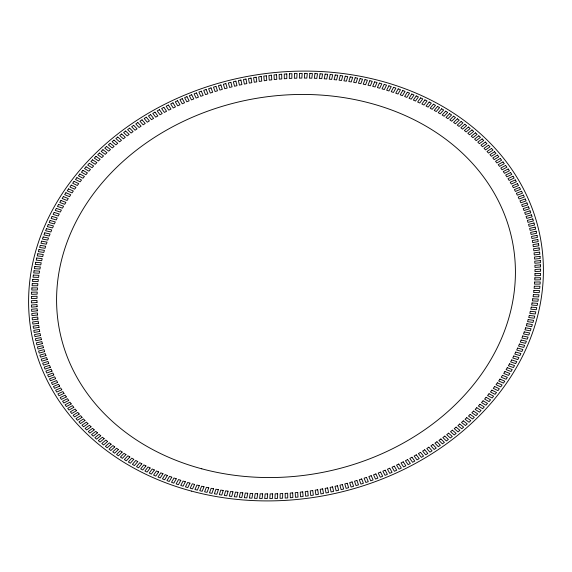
<?xml version="1.0" encoding="UTF-8"?>
<svg xmlns="http://www.w3.org/2000/svg" width="572" height="572" viewBox="0 0 572 572"><rect width="100%" height="100%" fill="white"/><g stroke="black" fill="none" stroke-linecap="round" stroke-linejoin="round"><path stroke-width="0.86" d="M285.192 493.407L285.178 498.069L287.737 497.905L287.702 493.25L285.192 493.407M286.822 73.931L286.808 78.593L284.298 78.75L284.263 74.095L286.822 73.931M282.69 493.543L282.611 498.205L280.051 498.319L280.18 493.657L282.69 493.543M289.389 73.795L289.31 78.457L291.82 78.343L291.949 73.681L289.389 73.795M31.467 296.46L31.417 298.598L37.016 298.327L37.058 296.232L31.467 296.46M534.984 273.673L534.942 275.768L540.533 275.54L540.583 273.402L534.984 273.673M277.677 493.743L277.484 498.412L274.925 498.491L275.168 493.815L277.677 493.743M294.516 73.588L294.323 78.257L296.832 78.185L297.075 73.509L294.516 73.588M31.639 292.185L31.539 294.323L37.13 294.144L37.23 292.049L31.639 292.185M534.87 277.856L534.77 279.951L540.361 279.815L540.461 277.677L534.87 277.856M272.665 493.865L272.365 498.541L269.805 498.569L270.163 493.901L272.665 493.865M299.635 73.459L299.335 78.135L301.837 78.099L302.195 73.43L299.635 73.459M31.91 287.902L31.76 290.047L37.352 289.954L37.495 287.866L31.91 287.902M534.648 282.046L534.505 284.134L540.09 284.098L540.24 281.953L534.648 282.046M267.66 493.908L267.246 498.577L264.693 498.562L265.158 493.893L267.66 493.908M304.754 73.423L304.34 78.092L306.842 78.107L307.307 73.438L304.754 73.423M32.289 283.626L32.089 285.764L37.666 285.771L37.866 283.676L32.289 283.626M534.334 286.229L534.134 288.324L539.711 288.374L539.911 286.236L534.334 286.229M262.662 493.858L262.14 498.527L259.588 498.477L260.167 493.8L262.662 493.858M309.86 73.473L309.338 78.142L311.833 78.2L312.412 73.523L309.86 73.473M32.768 279.343L32.518 281.481L38.088 281.581L38.338 279.493L32.768 279.343M533.912 290.419L533.662 292.507L539.232 292.657L539.482 290.519L533.912 290.419M257.679 493.729L257.042 498.398L254.497 498.298L255.183 493.629L257.679 493.729M314.957 73.602L314.321 78.271L316.817 78.371L317.503 73.702L314.957 73.602M33.355 275.068L33.047 277.205L38.61 277.399L38.903 275.311L33.355 275.068M533.39 294.601L533.097 296.689L538.645 296.932L538.953 294.794L533.39 294.601M252.702 493.514L251.952 498.176L249.413 498.033L250.214 493.371L252.702 493.514M320.048 73.824L319.298 78.486L321.786 78.629L322.587 73.967L320.048 73.824M34.041 270.792L33.684 272.93L39.232 273.216L39.575 271.128L34.041 270.792M532.768 298.784L532.425 300.872L537.959 301.208L538.316 299.07L532.768 298.784M247.74 493.214L246.875 497.869L244.344 497.683L245.259 493.028L247.74 493.214M325.125 74.131L324.26 78.786L326.741 78.972L327.656 74.317L325.125 74.131M34.828 266.531L34.42 268.661L39.947 269.04L40.347 266.952L34.828 266.531M532.053 302.96L531.653 305.048L537.172 305.469L537.58 303.339L532.053 302.96M242.793 492.828L241.82 497.476L239.296 497.247L240.326 492.606L242.793 492.828M330.18 74.524L329.207 79.172L331.674 79.394L332.704 74.753L330.18 74.524M35.714 262.269L35.257 264.4L40.769 264.872L41.22 262.791L35.714 262.269M531.231 307.128L530.78 309.209L536.286 309.731L536.743 307.6L531.231 307.128M237.859 492.363L236.779 496.996L234.27 496.732L235.407 492.099L237.859 492.363M335.221 75.004L334.141 79.637L336.593 79.901L337.73 75.268L335.221 75.004M36.708 258.022L36.2 260.146L41.692 260.71L42.185 258.637L36.708 258.022M530.308 311.29L529.815 313.363L535.292 313.978L535.8 311.854L530.308 311.29M232.954 491.813L231.76 496.439L229.258 496.124L230.502 491.505L232.954 491.813M340.24 75.561L339.046 80.187L341.498 80.495L342.742 75.876L340.24 75.561M37.802 253.782L37.244 255.898L42.707 256.563L43.258 254.49L37.802 253.782M529.293 315.437L528.742 317.51L534.198 318.218L534.756 316.101L529.293 315.437M228.064 491.176L226.762 495.788L224.274 495.431L225.625 490.826L228.064 491.176M345.238 76.212L343.936 80.824L346.375 81.174L347.726 76.569L345.238 76.212M38.996 249.556L38.381 251.666L43.829 252.424L44.423 250.357L38.996 249.556M528.171 319.576L527.577 321.643L533.004 322.444L533.619 320.334L528.171 319.576M223.194 490.461L221.786 495.052L219.312 494.651L220.778 490.068L223.194 490.461M350.214 76.948L348.806 81.539L351.222 81.932L352.688 77.349L350.214 76.948M40.283 245.345L39.625 247.447L45.045 248.298L45.688 246.239L40.283 245.345M526.955 323.702L526.312 325.761L531.717 326.655L532.375 324.553L526.955 323.702M218.361 489.661L216.838 494.237L214.371 493.793L215.951 489.224L218.361 489.661M355.162 77.763L353.639 82.339L356.049 82.776L357.629 78.207L355.162 77.763M41.677 241.155L40.969 243.25L46.353 244.187L47.047 242.142L41.677 241.155M525.647 327.813L524.953 329.858L530.323 330.845L531.03 328.75L525.647 327.813M213.549 488.774L211.919 493.329L209.466 492.849L211.154 488.302L213.549 488.774M360.081 78.671L358.451 83.226L360.846 83.698L362.534 79.15L360.081 78.671M43.172 236.98L42.414 239.06L47.769 240.097L48.506 238.059L43.172 236.98M524.231 331.903L523.494 333.941L528.828 335.02L529.586 332.94L524.231 331.903M208.766 487.809L207.028 492.342L204.597 491.82L206.385 487.294L208.766 487.809M364.972 79.658L363.234 84.191L365.615 84.706L367.403 80.18L364.972 79.658M44.759 232.825L43.951 234.899L49.271 236.022L50.064 233.991L44.759 232.825M522.729 335.978L521.936 338.009L527.241 339.175L528.049 337.101L522.729 335.978M204.011 486.765L202.173 491.276L199.757 490.704L201.651 486.207L204.011 486.765M369.827 80.724L367.989 85.235L370.349 85.793L372.243 81.296L369.827 80.724M46.446 228.693L45.596 230.752L50.879 231.967L51.716 229.951L46.446 228.693M521.121 340.033L520.284 342.049L525.554 343.307L526.404 341.248L521.121 340.033M199.292 485.635L197.347 490.118L194.945 489.51L196.947 485.042L199.292 485.635M374.653 81.882L372.708 86.365L375.053 86.958L377.055 82.49L374.653 81.882M48.234 224.582L47.333 226.634L52.574 227.935L53.461 225.926L48.234 224.582M519.426 344.065L518.539 346.074L523.766 347.418L524.667 345.366L519.426 344.065M194.609 484.427L192.557 488.881L190.176 488.231L192.285 483.79L194.609 484.427M379.443 83.119L377.391 87.573L379.715 88.21L381.824 83.769L379.443 83.119M50.114 220.492L49.163 222.529L54.369 223.931L55.298 221.936L50.114 220.492M517.631 348.069L516.702 350.064L521.886 351.508L522.837 349.471L517.631 348.069M189.968 483.133L187.809 487.566L185.45 486.872L187.659 482.461L189.968 483.133M384.191 84.434L382.032 88.867L384.341 89.539L386.55 85.128L384.191 84.434M52.095 216.43L51.094 218.461L56.256 219.941L57.236 217.961L52.095 216.43M515.744 352.059L514.764 354.039L519.905 355.57L520.906 353.539L515.744 352.059M185.357 481.76L183.097 486.164L180.759 485.435L183.069 481.045L185.357 481.76M388.903 85.836L386.643 90.24L388.931 90.955L391.241 86.565L388.903 85.836M54.168 212.405L53.117 214.414L58.237 215.987L59.259 214.021L54.168 212.405M513.763 356.013L512.741 357.979L517.832 359.595L518.883 357.586L513.763 356.013M180.795 480.316L178.428 484.677L176.112 483.912L178.528 479.558L180.795 480.316M393.572 87.323L391.205 91.684L393.472 92.442L395.888 88.088L393.572 87.323M56.335 208.401L55.241 210.396L60.31 212.062L61.383 210.11L56.335 208.401M511.69 359.938L510.617 361.89L515.665 363.599L516.759 361.604L511.69 359.938M176.269 478.785L173.802 483.118L171.507 482.303L174.024 477.992L176.269 478.785M398.198 88.882L395.731 93.215L397.976 94.008L400.493 89.697L398.198 88.882M58.594 204.433L57.45 206.413L62.477 208.165L63.592 206.227L58.594 204.433M509.523 363.835L508.408 365.773L513.406 367.567L514.55 365.587L509.523 363.835M171.793 477.177L169.226 481.474L166.952 480.623L169.569 476.347L171.793 477.177M402.774 90.526L400.207 94.823L402.431 95.653L405.047 91.377L402.774 90.526M60.947 200.493L59.76 202.459L64.729 204.297L65.887 202.374L60.947 200.493M507.271 367.703L506.113 369.626L511.053 371.507L512.24 369.541L507.271 367.703M167.36 475.496L164.693 479.751L162.441 478.864L165.158 474.624L167.36 475.496M407.307 92.249L404.64 96.504L406.842 97.376L409.559 93.136L407.307 92.249M63.385 196.596L62.155 198.541L67.074 200.465L68.282 198.563L63.385 196.596M504.926 371.535L503.717 373.437L508.615 375.404L509.845 373.459L504.926 371.535M162.97 473.73L160.21 477.956L157.986 477.027L160.796 472.822L162.97 473.73M411.79 94.044L409.03 98.27L411.204 99.178L414.014 94.973L411.79 94.044M65.923 192.728L64.643 194.659L69.505 196.668L70.756 194.78L65.923 192.728M502.495 375.332L501.244 377.22L506.077 379.272L507.357 377.341L502.495 375.332M158.637 471.9L155.777 476.076L153.582 475.103L156.492 470.949L158.637 471.9M416.223 95.924L413.363 100.1L415.508 101.051L418.418 96.897L416.223 95.924M68.54 188.903L67.217 190.812L72.029 192.9L73.323 191.034L68.54 188.903M499.971 379.1L498.677 380.966L503.46 383.097L504.783 381.188L499.971 379.1M154.354 469.984L151.394 474.116L149.228 473.115L152.231 468.997L154.354 469.984M420.606 97.883L417.646 102.016L419.769 103.003L422.772 98.885L420.606 97.883M71.25 185.113L69.884 187.001L74.639 189.175L75.976 187.33L71.25 185.113M497.361 382.825L496.024 384.67L500.75 386.887L502.116 384.999L497.361 382.825M150.129 467.996L147.075 472.086L144.93 471.042L148.034 466.974L150.129 467.996M424.924 99.914L421.871 104.004L423.966 105.026L427.069 100.958L424.924 99.914M74.053 181.367L72.644 183.233L77.327 185.492L78.707 183.662L74.053 181.367M494.673 386.508L493.293 388.338L497.947 390.633L499.356 388.767L494.673 386.508M145.953 465.937L142.807 469.977L140.691 468.897L143.887 464.879L145.953 465.937M429.193 102.023L426.047 106.063L428.113 107.121L431.309 103.103L429.193 102.023M76.934 177.663L75.483 179.508L80.109 181.846L81.531 180.044L76.934 177.663M491.891 390.154L490.469 391.956L495.066 394.337L496.517 392.492L491.891 390.154M141.835 463.806L138.596 467.796L136.515 466.68L139.797 462.712L141.835 463.806M433.404 104.204L430.165 108.194L432.203 109.288L435.485 105.32L433.404 104.204M79.901 174.002L78.407 175.826L82.969 178.242L84.434 176.462L79.901 174.002M489.031 393.758L487.566 395.538L492.099 397.998L493.593 396.174L489.031 393.758M137.773 461.597L134.441 465.544L132.389 464.385L135.764 460.467L137.773 461.597M437.559 106.456L434.227 110.403L436.236 111.533L439.611 107.615L437.559 106.456M82.954 170.385L81.417 172.186L85.914 174.689L87.416 172.923L82.954 170.385M486.086 397.311L484.584 399.077L489.046 401.615L490.583 399.814L486.086 397.311M133.776 459.323L130.352 463.213L128.335 462.026L131.796 458.158L133.776 459.323M441.648 108.787L438.223 112.677L440.204 113.842L443.665 109.974L441.648 108.787M86.086 166.817L84.513 168.59L88.939 171.171L90.483 169.434L86.086 166.817M483.061 400.829L481.517 402.566L485.914 405.183L487.487 403.41L483.061 400.829M129.837 456.971L126.326 460.817L124.338 459.588L127.892 455.77L129.837 456.971M445.674 111.182L442.163 115.029L444.108 116.23L447.661 112.412L445.674 111.182M89.303 163.292L87.688 165.051L92.042 167.703L93.629 165.994L89.303 163.292M479.958 404.297L478.371 406.006L482.697 408.708L484.312 406.949L479.958 404.297M125.962 454.554L122.365 458.344L120.413 457.078L124.052 453.324L125.962 454.554M449.635 113.656L446.038 117.446L447.947 118.676L451.587 114.922L449.635 113.656M92.6 159.824L90.941 161.554L95.231 164.286L96.847 162.598L92.6 159.824M476.769 407.714L475.153 409.402L479.4 412.176L481.059 410.446L476.769 407.714M122.158 452.073L118.475 455.805L116.552 454.504L120.277 450.8L122.158 452.073M453.524 116.195L449.842 119.927L451.723 121.2L455.448 117.496L453.524 116.195M95.974 156.406L94.28 158.108L98.491 160.918L100.15 159.252L95.974 156.406M473.509 411.082L471.85 412.748L476.026 415.594L477.72 413.892L473.509 411.082M118.411 449.521L114.643 453.196L112.763 451.866L116.566 448.219L118.411 449.521M457.357 118.804L453.589 122.48L455.434 123.781L459.237 120.134L457.357 118.804M99.421 153.039L97.69 154.712L101.83 157.6L103.525 155.963L99.421 153.039M470.17 414.4L468.475 416.037L472.579 418.961L474.31 417.288L470.17 414.4M114.736 446.896L110.889 450.514L109.037 449.149L112.927 445.567L114.736 446.896M461.111 121.486L457.264 125.104L459.073 126.433L462.962 122.851L461.111 121.486M102.953 149.721L101.18 151.373L105.241 154.333L106.971 152.717L102.953 149.721M466.759 417.667L465.029 419.283L469.047 422.279L470.82 420.627L466.759 417.667M111.132 444.215L107.2 447.769L105.384 446.374L109.359 442.85L111.132 444.215M464.8 124.231L460.868 127.785L462.641 129.15L466.616 125.625L464.8 124.231M106.549 146.468L104.74 148.091L108.723 151.122L110.496 149.535L106.549 146.468M463.277 420.878L461.504 422.465L465.451 425.532L467.26 423.909L463.277 420.878M107.6 441.47L103.589 444.959L101.809 443.529L105.856 440.068L107.6 441.47M468.411 127.041L464.4 130.53L466.144 131.932L470.191 128.471L468.411 127.041M110.224 143.265L108.38 144.859L112.284 147.962L114.085 146.403L110.224 143.265M459.716 424.038L457.915 425.597L461.776 428.735L463.62 427.141L459.716 424.038M104.14 438.652L100.05 442.084L98.305 440.626L102.431 437.23L104.14 438.652M471.95 129.915L467.86 133.347L469.569 134.77L473.695 131.374L471.95 129.915M113.971 140.119L112.091 141.684L115.909 144.859L117.753 143.329L113.971 140.119M456.091 427.141L454.247 428.671L458.029 431.881L459.909 430.316L456.091 427.141M100.751 435.785L96.582 439.146L94.88 437.659L99.085 434.327L100.751 435.785M475.418 132.854L471.249 136.215L472.915 137.673L477.119 134.341L475.418 132.854M117.782 137.037L115.866 138.574L119.605 141.813L121.478 140.312L117.782 137.037M452.395 430.187L450.522 431.688L454.218 434.963L456.134 433.426L452.395 430.187M97.433 432.847L93.2 436.15L91.534 434.627L95.81 431.359L97.433 432.847M478.8 135.85L474.567 139.153L476.19 140.64L480.466 137.373L478.8 135.85M121.664 134.012L119.72 135.521L123.373 138.824L125.275 137.351L121.664 134.012M448.627 433.176L446.725 434.648L450.336 437.988L452.28 436.479L448.627 433.176M94.201 429.858L89.89 433.09L88.267 431.538L92.607 428.335L94.201 429.858M482.11 138.91L477.799 142.142L479.393 143.665L483.733 140.462L482.11 138.91M125.618 131.052L123.631 132.525L127.198 135.9L129.143 134.456L125.618 131.052M444.801 436.1L442.857 437.544L446.382 440.948L448.369 439.475L444.801 436.1M91.041 426.805L86.658 429.965L85.071 428.385L89.489 425.253L91.041 426.805M485.342 142.035L480.959 145.195L482.511 146.747L486.929 143.615L485.342 142.035M129.63 128.149L127.613 129.594L131.095 133.033L133.069 131.624L129.63 128.149M440.905 438.967L438.931 440.376L442.37 443.851L444.387 442.406L440.905 438.967M87.959 423.695L83.512 426.791L81.968 425.175L86.451 422.122L87.959 423.695M488.488 145.209L484.041 148.305L485.549 149.878L490.032 146.825L488.488 145.209M133.705 125.318L131.66 126.727L135.056 130.23L137.058 128.85L133.705 125.318M436.944 441.77L434.942 443.15L438.295 446.682L440.34 445.273L436.944 441.77M84.963 420.527L80.445 423.552L78.943 421.914L83.491 418.926L84.963 420.527M491.555 148.448L487.037 151.473L488.509 153.074L493.057 150.086L491.555 148.448M137.845 122.551L135.771 123.924L139.075 127.484L141.105 126.14L137.845 122.551M432.925 444.516L430.895 445.86L434.155 449.449L436.229 448.076L432.925 444.516M82.039 417.31L77.456 420.263L75.997 418.597L80.616 415.68L82.039 417.31M494.544 151.737L489.961 154.69L491.384 156.32L496.003 153.403L494.544 151.737M142.049 119.841L139.94 121.185L143.15 124.81L145.209 123.495L142.049 119.841M428.85 447.19L426.791 448.505L429.951 452.159L432.06 450.815L428.85 447.19M79.208 414.035L74.56 416.916L73.144 415.222L77.821 412.383L79.208 414.035M497.44 155.083L492.792 157.965L494.179 159.617L498.856 156.778L497.44 155.083M146.303 117.21L144.165 118.518L147.283 122.201L149.378 120.914L146.303 117.21M424.717 449.799L422.622 451.086L425.697 454.79L427.835 453.482L424.717 449.799M76.455 410.71L71.75 413.513L70.37 411.797L75.111 409.03L76.455 410.71M500.25 158.487L495.545 161.29L496.889 162.97L501.63 160.203L500.25 158.487M150.622 114.636L148.455 115.916L151.48 119.655L153.596 118.404L150.622 114.636M420.52 452.345L418.404 453.596L421.378 457.364L423.545 456.084L420.52 452.345M73.788 407.336L69.019 410.067L67.689 408.322L72.487 405.634L73.788 407.336M502.981 161.933L498.212 164.665L499.513 166.366L504.311 163.678L502.981 161.933M154.991 112.141L152.795 113.385L155.727 117.174L157.872 115.959L154.991 112.141M416.273 454.826L414.128 456.041L417.009 459.859L419.204 458.615L416.273 454.826M71.207 403.918L66.381 406.563L65.094 404.797L69.948 402.188L71.207 403.918M505.619 165.437L500.793 168.082L502.052 169.812L506.906 167.203L505.619 165.437M159.409 109.71L157.193 110.918L160.024 114.765L162.191 113.585L159.409 109.71M411.976 457.235L409.809 458.415L412.591 462.29L414.807 461.082L411.976 457.235M68.719 400.443L63.835 403.017L62.591 401.222L67.503 398.691L68.719 400.443M508.165 168.983L503.281 171.557L504.497 173.309L509.409 170.778L508.165 168.983M163.885 107.357L161.64 108.523L164.379 112.427L166.566 111.283L163.885 107.357M407.622 459.573L405.434 460.717L408.115 464.643L410.36 463.477L407.622 459.573M66.309 396.925L61.376 399.413L60.182 397.597L65.144 395.145L66.309 396.925M510.624 172.587L505.691 175.075L506.856 176.855L511.818 174.403L510.624 172.587M168.411 105.069L166.145 106.206L168.776 110.16L170.992 109.052L168.411 105.069M403.224 461.84L401.008 462.948L403.589 466.931L405.855 465.794L403.224 461.84M63.992 393.357L59.009 395.774L57.858 393.936L62.87 391.563L63.992 393.357M512.991 176.226L508.007 178.643L509.13 180.437L514.142 178.064L512.991 176.226M172.98 102.86L170.692 103.961L173.223 107.958L175.461 106.885L172.98 102.86M398.777 464.042L396.539 465.115L399.02 469.14L401.308 468.039L398.777 464.042M61.769 389.754L56.728 392.085L55.627 390.226L60.689 387.938L61.769 389.754M515.272 179.915L510.231 182.246L511.311 184.062L516.373 181.774L515.272 179.915M177.599 100.722L175.282 101.787L177.713 105.834L179.98 104.798L177.599 100.722M394.287 466.166L392.02 467.202L394.401 471.278L396.718 470.213L394.287 466.166M59.631 386.107L54.547 388.352L53.489 386.472L58.601 384.262L59.631 386.107M517.453 183.648L512.369 185.893L513.399 187.738L518.511 185.528L517.453 183.648M182.261 98.663L179.923 99.685L182.254 103.782L184.542 102.781L182.261 98.663M389.747 468.218L387.458 469.219L389.739 473.337L392.077 472.315L389.747 468.218M57.593 382.418L52.46 384.584L51.451 382.682L56.607 380.559L57.593 382.418M519.54 187.416L514.407 189.582L515.393 191.441L520.549 189.318L519.54 187.416M186.958 96.682L184.606 97.662L186.837 101.802L189.139 100.844L186.958 96.682M385.163 470.198L382.861 471.156L385.042 475.318L387.394 474.338L385.163 470.198M55.641 378.685L50.465 380.766L49.499 378.85L54.697 376.805L55.641 378.685M521.535 191.234L516.359 193.315L517.303 195.195L522.501 193.15L521.535 191.234M191.706 94.773L189.325 95.717L191.456 99.9L193.779 98.97L191.706 94.773M380.544 472.1L378.221 473.03L380.294 477.227L382.675 476.283L380.544 472.1M53.782 374.917L48.563 376.919L47.648 374.982L52.889 373.023L53.782 374.917M523.437 195.081L518.218 197.083L519.111 198.977L524.352 197.018L523.437 195.081M196.489 92.943L194.094 93.844L196.11 98.069L198.455 97.183L196.489 92.943M375.89 473.931L373.545 474.817L375.511 479.057L377.906 478.156L375.89 473.931M52.016 371.121L46.761 373.03L45.896 371.071L51.173 369.205L52.016 371.121M525.239 198.97L519.984 200.879L520.827 202.795L526.104 200.929L525.239 198.97M201.301 91.184L198.892 92.056L200.808 96.318L203.167 95.467L201.301 91.184M371.192 475.682L368.833 476.533L370.699 480.816L373.108 479.944L371.192 475.682M50.35 367.281L45.059 369.104L44.237 367.131L49.557 365.351L50.35 367.281M526.941 202.896L521.65 204.719L522.443 206.649L527.763 204.869L526.941 202.896M206.156 89.511L203.725 90.34L205.534 94.637L207.908 93.829L206.156 89.511M366.466 477.363L364.092 478.171L365.844 482.489L368.275 481.66L366.466 477.363M48.777 363.413L43.451 365.15L42.678 363.163L48.027 361.461L48.777 363.413M528.549 206.85L523.223 208.587L523.973 210.539L529.322 208.837L528.549 206.85M211.039 87.916L208.594 88.71L210.296 93.043L212.691 92.271L211.039 87.916M361.704 478.957L359.309 479.729L360.961 484.084L363.406 483.29L361.704 478.957M47.304 359.509L41.942 361.161L41.22 359.152L46.604 357.55L47.304 359.509M530.058 210.839L524.696 212.491L525.396 214.45L530.78 212.848L530.058 210.839M215.959 86.408L213.492 87.151L215.086 91.52L217.496 90.791L215.959 86.408M356.914 480.48L354.504 481.209L356.041 485.592L358.508 484.849L356.914 480.48M45.924 355.577L40.526 357.142L39.861 355.119L45.267 353.603L45.924 355.577M531.474 214.857L526.076 216.423L526.733 218.397L532.139 216.881L531.474 214.857M220.899 84.971L218.425 85.678L219.913 90.083L222.329 89.389L220.899 84.971M352.087 481.917L349.671 482.611L351.101 487.029L353.575 486.322L352.087 481.917M44.645 351.616L39.218 353.096L38.596 351.058L44.037 349.628L44.645 351.616M532.782 218.904L527.355 220.384L527.963 222.372L533.404 220.942L532.782 218.904M225.868 83.619L223.38 84.284L224.76 88.724L227.191 88.074L225.868 83.619M347.24 483.276L344.809 483.926L346.132 488.381L348.62 487.716L347.24 483.276M43.458 347.633L38.009 349.02L37.437 346.968L42.9 345.631L43.458 347.633M533.991 222.98L528.542 224.367L529.1 226.369L534.563 225.032L533.991 222.98M230.866 82.354L228.364 82.976L229.629 87.437L232.075 86.83L230.866 82.354M342.371 484.563L339.925 485.17L341.134 489.646L343.636 489.024L342.371 484.563M42.371 343.622L36.894 344.916L36.379 342.857L41.863 341.606L42.371 343.622M535.106 227.084L529.629 228.378L530.137 230.394L535.621 229.143L535.106 227.084M235.878 81.167L233.369 81.753L234.527 86.236L236.98 85.671L235.878 81.167M337.473 485.764L335.02 486.329L336.122 490.833L338.631 490.247L337.473 485.764M41.384 339.589L35.886 340.79L35.421 338.724L40.927 337.559L41.384 339.589M536.114 231.21L530.616 232.411L531.073 234.441L536.579 233.276L536.114 231.21M240.919 80.066L238.395 80.602L239.439 85.121L241.906 84.592L240.919 80.066M332.561 486.879L330.094 487.408L331.081 491.934L333.605 491.398L332.561 486.879M40.498 335.528L34.978 336.643L34.563 334.563L40.09 333.497L40.498 335.528M537.022 235.357L531.502 236.472L531.91 238.503L537.437 237.437L537.022 235.357M245.974 79.043L243.443 79.544L244.38 84.084L246.854 83.591L245.974 79.043M327.62 487.916L325.146 488.409L326.026 492.957L328.557 492.456L327.62 487.916M39.704 331.453L34.17 332.475L33.805 330.387L39.354 329.408L39.704 331.453M537.83 239.525L532.296 240.547L532.646 242.592L538.195 241.613L537.83 239.525M251.044 78.107L248.505 78.564L249.328 83.126L251.809 82.675L251.044 78.107M322.672 488.874L320.191 489.325L320.956 493.893L323.495 493.436L322.672 488.874M39.018 327.363L33.469 328.292L33.155 326.19L38.71 325.311L39.018 327.363M538.531 243.708L532.982 244.637L533.29 246.689L538.845 245.81L538.531 243.708M256.127 77.256L253.582 77.67L254.297 82.246L256.785 81.846L256.127 77.256M317.703 489.754L315.215 490.154L315.873 494.744L318.418 494.33L317.703 489.754M38.431 323.252L32.869 324.088L32.604 321.979L38.174 321.185L38.431 323.252M539.131 247.912L533.569 248.748L533.826 250.815L539.396 250.021L539.131 247.912M261.225 76.491L258.673 76.862L259.273 81.46L261.769 81.095L261.225 76.491M312.727 490.54L310.231 490.905L310.775 495.509L313.327 495.137L312.727 490.54M37.945 319.126L32.368 319.87L32.161 317.753L37.738 317.052L37.945 319.126M539.632 252.13L534.055 252.874L534.262 254.948L539.839 254.247L539.632 252.13M266.33 75.804L263.778 76.14L264.264 80.752L266.767 80.423L266.33 75.804M307.736 491.248L305.233 491.577L305.67 496.196L308.222 495.86L307.736 491.248M37.552 314.986L31.975 315.637L31.81 313.513L37.402 312.905L37.552 314.986M540.025 256.363L534.448 257.014L534.598 259.095L540.19 258.487L540.025 256.363M271.45 75.211L268.89 75.497L269.269 80.123L271.772 79.844L271.45 75.211M302.731 491.877L300.228 492.156L300.55 496.789L303.11 496.503L302.731 491.877M37.266 310.832L31.682 311.39L31.574 309.266L37.166 308.751L37.266 310.832M540.318 260.61L534.734 261.168L534.834 263.249L540.426 262.734L540.318 260.61M276.569 74.696L274.009 74.946L274.274 79.579L276.776 79.344L276.569 74.696M297.726 492.421L295.223 492.656L295.431 497.304L297.991 497.054L297.726 492.421M37.08 306.671L31.489 307.135L31.431 305.005L37.03 304.583L37.08 306.671M540.511 264.865L534.92 265.329L534.97 267.417L540.569 266.995L540.511 264.865M281.696 74.274L279.136 74.474L279.286 79.122L281.789 78.929L281.696 74.274M292.714 492.878L290.211 493.071L290.304 497.726L292.864 497.526L292.714 492.878M37.001 302.502L31.403 302.874L31.396 300.736L36.994 300.414L37.001 302.502M540.597 269.126L534.999 269.498L535.006 271.586L540.604 271.264L540.597 269.126M191.534 491.112A258.901 213.106 -10.9 0 0 540.597 239.01A258.901 213.106 -10.9 0 0 125.876 127.878A258.901 213.106 -10.9 0 0 191.534 491.112M201.802 468.818A230.759 189.947 -10.9 0 0 512.92 244.122A230.759 189.947 -10.9 0 0 143.279 145.066A230.759 189.947 -10.9 0 0 201.802 468.818"/></g></svg>
